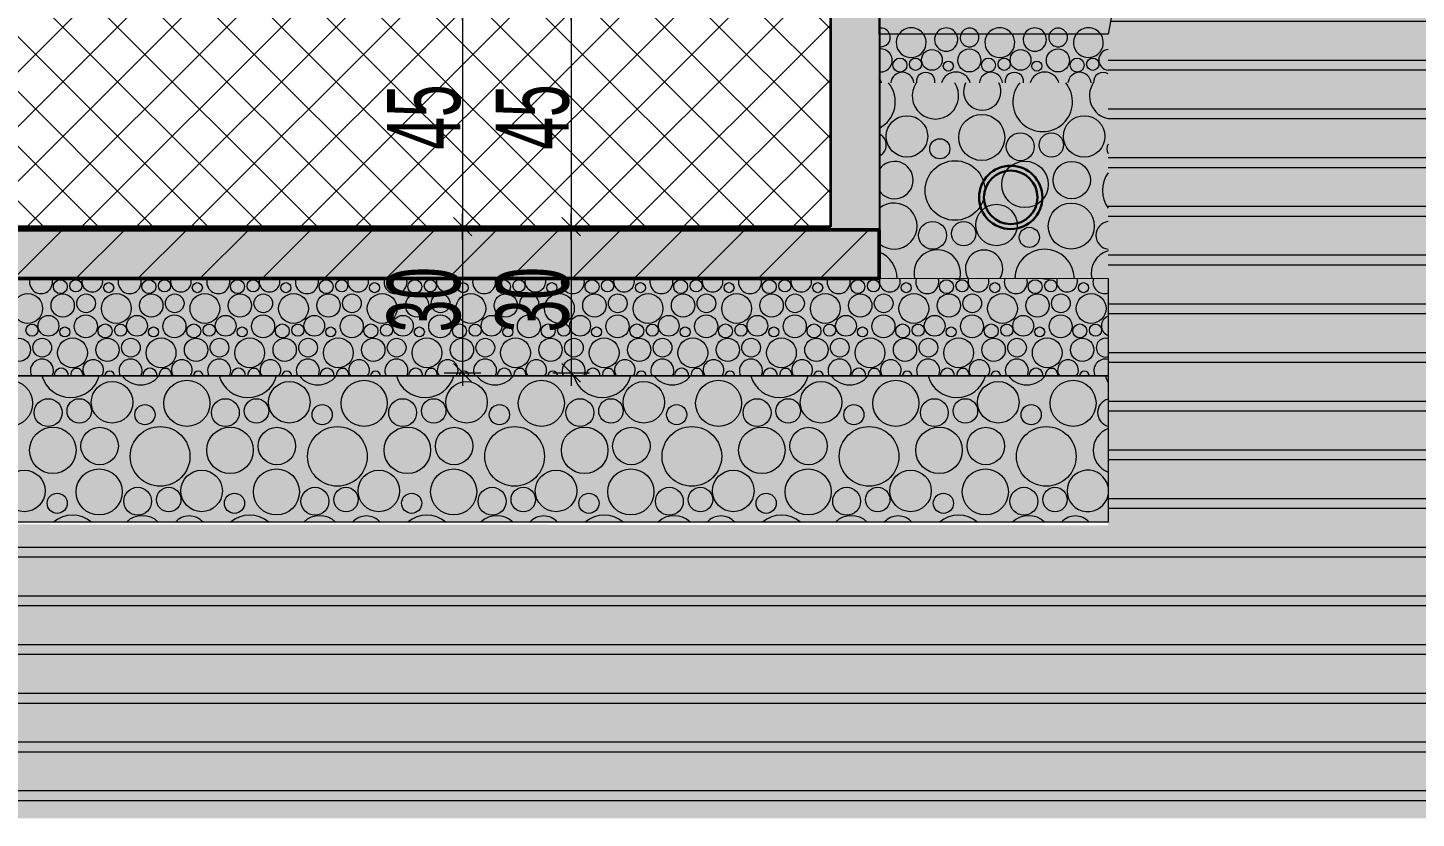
# Model space of a CAD drawing. Header units: millimetres. Extents: x -115530 to 122462, y -34508 to 119375.
# Drawn here: x 89331 to 92180, y 94069 to 95692 of the extents above; entities that cross this region are included whole.
import ezdxf

# ---------------------------------------------------------------- set-up
doc = ezdxf.new("R2010")
doc.units = ezdxf.units.MM
doc.header["$MEASUREMENT"] = 0
for name, color, linetype, lineweight in [('101', 253, 'Continuous', 15), ('21', 7, 'Continuous', 50), ('23', 8, 'Continuous', 30), ('29', 7, 'Continuous', 50), ('dimenzija', 7, 'Continuous', 13), ('Fasada kontaktna', 40, 'Continuous', 20), ('zidoviii', 7, 'Continuous', 35)]:
    doc.layers.add(name, color=color, linetype=linetype, lineweight=lineweight)
for name, color, linetype, lineweight, true_color in [('102', 7, 'Continuous', 15, 0xe0e0e0), ('104', 7, 'Continuous', 15, 0x3e3e3e), ('161', 7, 'Continuous', 15, 0x6a6a6a), ('19', 7, 'Continuous', 0, 0xe4e4e4), ('65', 7, 'Continuous', 20, 0x4e4e4e), ('HATCH 2', 7, 'Continuous', 9, 0x575757), ('New_Structural - Bearing_Pen_No__87', 7, 'Continuous', 13, 0x6a6a6a)]:
    doc.layers.add(name, color=color, linetype=linetype, lineweight=lineweight, true_color=true_color)
doc.styles.add('PLATEIA', font='CGSAPPS.shx', dxfattribs={"width": 0.6})
doc.dimstyles.new('50', dxfattribs={"dimtxt": 150, "dimasz": 0.5, "dimexe": 0.18, "dimexo": 0.0625, "dimgap": 4, "dimtad": 1, "dimdec": 0, "dimlfac": 0.1, "dimzin": 12, "dimdsep": 46, "dimtxsty": 'PLATEIA', "dimblk": 'A$C321216CB', "dimcen": 0.09, "dimse1": 1, "dimse2": 1, "dimclrd": 256, "dimclrt": 256, "dimadec": 3, "dimazin": 0, "dimtfac": 1, "dimtdec": 0, "dimtix": 1, "dimtmove": 2, "dimatfit": 3, "dimldrblk": 'A$C321216CB', "dimfxl": 1, "dimtolj": 1, "dimtzin": 0, "dimlwd": -1, "dimarcsym": 0})

# ---------------------------------------------------------------- blocks, each defined once
blk = doc.blocks.new('A$C321216CB')
for p, q in [((0, -75.3), (0, 75.3)), ((-53.8, 0), (53.8, 0)), ((-38.1, -38.1), (38.1, 38.1))]:
    blk.add_line(p, q)
blk = doc.blocks.new('*D1014')
at = {"layer": 'DEFPOINTS', "color": 0, "transparency": 16777216}
for p in [(90169.8, 95733.5), (90029, 95283.5), (90446.4, 95283.5)]:
    blk.add_point(p, dxfattribs=at)
at = {"layer": 'dimenzija', "transparency": 16777216}
blk.add_line((90446.4, 95733), (90446.4, 95284), dxfattribs=at)
at = {"layer": 'dimenzija', "transparency": 16777216, "xscale": 0.5, "yscale": 0.5, "zscale": 0.5}
for p, rotation in [((90446.4, 95733.5), 90), ((90446.4, 95283.5), 270)]:
    blk.add_blockref('A$C321216CB', p, dxfattribs=dict(at, rotation=rotation))
at = {"layer": 'dimenzija', "transparency": 16777216, "insert": (90367.4, 95508.5), "char_height": 150, "attachment_point": 5, "rotation": 90, "style": 'PLATEIA'}
blk.add_mtext('\\A1;45', dxfattribs=at)
blk = doc.blocks.new('*D1015')
at = {"layer": 'DEFPOINTS', "color": 0, "transparency": 16777216}
for p in [(90029, 95283.5), (90018.2, 94983.5), (90446.4, 94983.5)]:
    blk.add_point(p, dxfattribs=at)
at = {"layer": 'dimenzija', "transparency": 16777216}
blk.add_line((90446.4, 95283), (90446.4, 94984), dxfattribs=at)
at = {"layer": 'dimenzija', "transparency": 16777216, "xscale": 0.5, "yscale": 0.5, "zscale": 0.5}
for p, rotation in [((90446.4, 95283.5), 90), ((90446.4, 94983.5), 270)]:
    blk.add_blockref('A$C321216CB', p, dxfattribs=dict(at, rotation=rotation))
at = {"layer": 'dimenzija', "transparency": 16777216, "insert": (90367.4, 95133.5), "char_height": 150, "attachment_point": 5, "rotation": 90, "style": 'PLATEIA'}
blk.add_mtext('\\A1;30', dxfattribs=at)
blk = doc.blocks.new('*D1016')
at = {"layer": 'DEFPOINTS', "color": 0, "transparency": 16777216}
for p in [(90169.8, 95733.5), (90029, 95283.5), (90223.6, 95283.5)]:
    blk.add_point(p, dxfattribs=at)
at = {"layer": 'dimenzija', "transparency": 16777216}
blk.add_line((90223.6, 95733), (90223.6, 95284), dxfattribs=at)
at = {"layer": 'dimenzija', "transparency": 16777216, "xscale": 0.5, "yscale": 0.5, "zscale": 0.5}
for p, rotation in [((90223.6, 95733.5), 90), ((90223.6, 95283.5), 270)]:
    blk.add_blockref('A$C321216CB', p, dxfattribs=dict(at, rotation=rotation))
at = {"layer": 'dimenzija', "transparency": 16777216, "insert": (90144.6, 95508.5), "char_height": 150, "attachment_point": 5, "rotation": 90, "style": 'PLATEIA'}
blk.add_mtext('\\A1;45', dxfattribs=at)
blk = doc.blocks.new('*D1017')
at = {"layer": 'DEFPOINTS', "color": 0, "transparency": 16777216}
for p in [(90029, 95283.5), (90110.1, 94983.5), (90223.6, 94983.5)]:
    blk.add_point(p, dxfattribs=at)
at = {"layer": 'dimenzija', "transparency": 16777216}
blk.add_line((90223.6, 95283), (90223.6, 94984), dxfattribs=at)
at = {"layer": 'dimenzija', "transparency": 16777216, "xscale": 0.5, "yscale": 0.5, "zscale": 0.5}
for p, rotation in [((90223.6, 95283.5), 90), ((90223.6, 94983.5), 270)]:
    blk.add_blockref('A$C321216CB', p, dxfattribs=dict(at, rotation=rotation))
at = {"layer": 'dimenzija', "transparency": 16777216, "insert": (90144.6, 95133.5), "char_height": 150, "attachment_point": 5, "rotation": 90, "style": 'PLATEIA'}
blk.add_mtext('\\A1;30', dxfattribs=at)
blk = doc.blocks.new('*X1023')
at = {"layer": '101', "color": 253, "linetype": 'Continuous', "lineweight": 15}
for centre, radius in [((326.041, 105.086), 0.946), ((322.972, 105.129), 0.851), ((330.246, 105.129), 0.851), ((324.319, 104.621), 0.414), ((327.622, 104.704), 0.572), ((328.899, 104.775), 0.501), ((324.944, 102.908), 1.224), ((327.815, 103.157), 0.954), ((329.736, 103.333), 0.767), ((326.646, 101.49), 0.851), ((329.716, 101.446), 0.946), ((324.022, 101.064), 0.572), ((325.299, 101.135), 0.501), ((327.994, 100.981), 0.414)]:
    blk.add_circle(centre, radius, dxfattribs=at)
for centre, radius, start, end in [((321.27, 106.548), 1.224, 297.1734, 39.4328), ((324.141, 106.797), 0.954, 146.3667, 33.6333), ((326.062, 106.973), 0.767, 152.6778, 27.3222), ((328.544, 106.548), 1.224, 140.5672, 39.4328), ((331.415, 106.797), 0.954, 146.3667, 258.7372), ((321.624, 104.775), 0.501, 294.067, 65.933), ((331.594, 104.621), 0.414, 151.8401, 208.1599), ((322.462, 103.333), 0.767, 214.4095, 145.5905), ((332.218, 102.908), 1.224, 143.9015, 216.0985), ((322.441, 101.446), 0.946, 229.6589, 130.3411), ((331.296, 101.064), 0.572, 96.7551, 263.2449), ((321.344, 99.268), 1.224, 1.0643, 66.6644), ((324.215, 99.517), 0.954, 346.2729, 193.7271), ((326.136, 99.694), 0.767, 328.3279, 211.6721), ((328.618, 99.268), 1.224, 1.0643, 178.9357), ((331.489, 99.517), 0.954, 105.8445, 193.7271)]:
    blk.add_arc(centre, radius, start, end, dxfattribs=at)
blk = doc.blocks.new('*X1024')
at = {"layer": '101', "color": 253, "linetype": 'Continuous', "lineweight": 15}
for centre, radius in [((322.685, 108.058), 0.286), ((323.323, 108.093), 0.251), ((323.997, 108.271), 0.426), ((325.531, 108.249), 0.473), ((326.322, 108.058), 0.286), ((326.96, 108.093), 0.251), ((327.634, 108.271), 0.426), ((329.168, 108.249), 0.473), ((329.959, 108.058), 0.286), ((330.597, 108.093), 0.251), ((324.67, 108.017), 0.207), ((328.307, 108.017), 0.207)]:
    blk.add_circle(centre, radius, dxfattribs=at)
for centre, radius, start, end in [((321.904, 109.193), 0.384, 258.6558, 20.2519), ((323.145, 108.98), 0.612, 145.6349, 34.3651), ((324.581, 109.105), 0.477, 152.4096, 27.5904), ((325.541, 109.193), 0.384, 159.7481, 20.2519), ((326.783, 108.98), 0.612, 145.6349, 34.3651), ((328.218, 109.105), 0.477, 152.4096, 27.5904), ((329.179, 109.193), 0.384, 159.7481, 20.2519), ((330.42, 108.98), 0.612, 145.6349, 34.3651), ((321.894, 108.249), 0.473, 262.0718, 97.9282), ((331.271, 108.271), 0.426, 95.626, 264.374), ((322.781, 107.285), 0.477, 4.9196, 175.0804), ((323.741, 107.373), 0.384, 352.9205, 187.0795), ((324.983, 107.16), 0.612, 15.6849, 164.3151), ((326.418, 107.285), 0.477, 4.9196, 175.0804), ((327.379, 107.373), 0.384, 352.9205, 187.0795), ((328.62, 107.16), 0.612, 15.6849, 164.3151), ((330.055, 107.285), 0.477, 4.9196, 175.0804), ((331.016, 107.373), 0.384, 56.2079, 187.0795), ((321.345, 107.16), 0.612, 15.6849, 37.8318)]:
    blk.add_arc(centre, radius, start, end, dxfattribs=at)
blk = doc.blocks.new('ff')
at = {"layer": '102', "linetype": 'Continuous', "lineweight": 15}
for points in [[(182927.6, 114164.2), (200444.3, 114164.2), (200439.7, 119002.6), (197467.2, 118998.5), (196875.7, 115774.2), (196875.7, 115274.2), (196875.7, 114766), (187207.4, 114772.5), (187203.9, 115604.3), (182935.6, 115604.3)], [(196405.7, 115372.5), (187205.6, 115372.5), (187205.6, 115272.5), (196405.7, 115272.5)]]:
    blk.add_hatch(color=256, dxfattribs=at).paths.add_polyline_path(points)
at = {"layer": '104', "linetype": 'Continuous', "lineweight": 15}
h = blk.add_hatch(dxfattribs=at)
h.set_pattern_fill('MASONRY_BLOCK_0001', color=256, scale=49.999997, style=0, pattern_type=2)
h.set_pattern_definition([(45, (232358.95, 118972.49), (-63.6396, 63.6396), [])])
h.paths.add_polyline_path([(187205.6, 115372.5), (187205.6, 115272.5), (196405.7, 115272.5), (196405.7, 115372.5)])
at = {"layer": '161', "linetype": 'Continuous', "lineweight": 15}
h = blk.add_hatch(dxfattribs=at)
h.set_pattern_fill('DOUBLE_1_1_0001', color=256, scale=49.999997, style=0, pattern_type=2)
h.set_pattern_definition([(180, (189177.82, 115725.27), (0, 100), []), (180, (189177.82, 115705.27), (0, 100), [])])
h.paths.add_polyline_path([(182929.9, 114164.2), (200444.3, 114164.2), (200437.1, 119001.3), (197471.9, 119001), (196875.7, 115774.2), (196875.7, 115274.2), (196875.7, 114766), (187208.3, 114766), (187203, 115604.7), (182929.9, 115603.9)])
at = {"layer": '19', "linetype": 'Continuous', "lineweight": 0}
for points in [[(196875.7, 115774.2), (197470, 119000.9), (196405.7, 118999.3), (196405.7, 115774.2)], [(196875.7, 115774.2), (196405.7, 115774.2), (196405.7, 115674.2), (196875.7, 115674.2)], [(196875.7, 115272.5), (196875.7, 115674.2), (196405.7, 115674.2), (196405.7, 115272.5)], [(196875.7, 115072.5), (196875.7, 115272.5), (187211.4, 115266.6), (187211.4, 115066.6)], [(196875.7, 114772.5), (196875.7, 115072.5), (187205.6, 115072.5), (187205.6, 114772.5)]]:
    blk.add_hatch(color=256, dxfattribs=at).paths.add_polyline_path(points)
blk.add_lwpolyline([(196405.7, 118999.3), (196407.3, 115272.5)])
at = {"layer": '101', "color": 251, "linetype": 'Continuous', "lineweight": 15, "true_color": 0x5e5e5e, "flags": 128}
blk.add_lwpolyline([(196875.7, 115774.2), (196405.7, 115774.2), (196405.7, 118999.3), (197470, 119000.9)], close=True, dxfattribs=at)
for points in [[(187205.6, 115274.2), (196875.7, 115272.5), (196875.7, 115072.5), (187205.6, 115074.2)], [(187205.6, 115072.5), (196875.7, 115072.5), (196875.7, 114772.5), (187205.6, 114772.5)]]:
    blk.add_lwpolyline(points, dxfattribs=at)
at = {"layer": '101', "color": 253, "linetype": 'Continuous', "lineweight": 15}
for centre, radius in [((194725.5, 115255.9), 14.3), ((194757.4, 115257.6), 12.5), ((194824.7, 115253.8), 10.3), ((194907.3, 115255.9), 14.3), ((194939.2, 115257.6), 12.5), ((195006.6, 115253.8), 10.3), ((195089.2, 115255.9), 14.3), ((195121.1, 115257.6), 12.5), ((195188.4, 115253.8), 10.3), ((195271, 115255.9), 14.3), ((195302.9, 115257.6), 12.5), ((195370.3, 115253.8), 10.3), ((195452.9, 115255.9), 14.3), ((195484.8, 115257.6), 12.5), ((195552.2, 115253.8), 10.3), ((195634.7, 115255.9), 14.3), ((195666.6, 115257.6), 12.5), ((195734, 115253.8), 10.3), ((195816.6, 115255.9), 14.3), ((195848.5, 115257.6), 12.5), ((195915.9, 115253.8), 10.3), ((195998.4, 115255.9), 14.3), ((196030.3, 115257.6), 12.5), ((196097.7, 115253.8), 10.3), ((196180.3, 115255.9), 14.3), ((196212.2, 115257.6), 12.5), ((196279.6, 115253.8), 10.3), ((196362.1, 115255.9), 14.3), ((196394.1, 115257.6), 12.5), ((196461.4, 115253.8), 10.3), ((196544, 115255.9), 14.3), ((196575.9, 115257.6), 12.5), ((196643.3, 115253.8), 10.3), ((196725.8, 115255.9), 14.3), ((196757.8, 115257.6), 12.5), ((196825.1, 115253.8), 10.3), ((194658.5, 115211), 30.6), ((194730.3, 115217.2), 23.9), ((194778.3, 115221.6), 19.2), ((194840.4, 115211), 30.6), ((194912.1, 115217.2), 23.9), ((194960.2, 115221.6), 19.2), ((195022.2, 115211), 30.6), ((195094, 115217.2), 23.9), ((195142, 115221.6), 19.2), ((195204.1, 115211), 30.6), ((195275.8, 115217.2), 23.9), ((195323.9, 115221.6), 19.2), ((195385.9, 115211), 30.6), ((195457.7, 115217.2), 23.9), ((195505.7, 115221.6), 19.2), ((195567.8, 115211), 30.6), ((195639.6, 115217.2), 23.9), ((195687.6, 115221.6), 19.2), ((195749.6, 115211), 30.6), ((195821.4, 115217.2), 23.9), ((195869.4, 115221.6), 19.2), ((195931.5, 115211), 30.6), ((196003.3, 115217.2), 23.9), ((196051.3, 115221.6), 19.2), ((196113.3, 115211), 30.6), ((196185.1, 115217.2), 23.9), ((196233.1, 115221.6), 19.2), ((196295.2, 115211), 30.6), ((196367, 115217.2), 23.9), ((196415, 115221.6), 19.2), ((196477, 115211), 30.6), ((196548.8, 115217.2), 23.9), ((196596.8, 115221.6), 19.2), ((196658.9, 115211), 30.6), ((196730.7, 115217.2), 23.9), ((196778.7, 115221.6), 19.2), ((196840.7, 115211), 30.6), ((194701.1, 115175.5), 21.3), ((194777.8, 115174.4), 23.7), ((194882.9, 115175.5), 21.3), ((194959.6, 115174.4), 23.7), ((195064.8, 115175.5), 21.3), ((195141.5, 115174.4), 23.7), ((195246.6, 115175.5), 21.3), ((195323.4, 115174.4), 23.7), ((195428.5, 115175.5), 21.3), ((195505.2, 115174.4), 23.7), ((195610.3, 115175.5), 21.3), ((195687.1, 115174.4), 23.7), ((195792.2, 115175.5), 21.3), ((195868.9, 115174.4), 23.7), ((195974, 115175.5), 21.3), ((196050.8, 115174.4), 23.7), ((196155.9, 115175.5), 21.3), ((196232.6, 115174.4), 23.7), ((196337.7, 115175.5), 21.3), ((196414.5, 115174.4), 23.7), ((196519.6, 115175.5), 21.3), ((196596.3, 115174.4), 23.7), ((196701.4, 115175.5), 21.3), ((196778.2, 115174.4), 23.7), ((194667.4, 115166.6), 12.5), ((194734.7, 115162.8), 10.3), ((194817.3, 115164.9), 14.3), ((194849.2, 115166.6), 12.5), ((194916.6, 115162.8), 10.3), ((194999.2, 115164.9), 14.3), ((195031.1, 115166.6), 12.5), ((195098.4, 115162.8), 10.3), ((195181, 115164.9), 14.3), ((195212.9, 115166.6), 12.5), ((195280.3, 115162.8), 10.3), ((195362.9, 115164.9), 14.3), ((195394.8, 115166.6), 12.5), ((195462.2, 115162.8), 10.3), ((195544.7, 115164.9), 14.3), ((195576.6, 115166.6), 12.5), ((195644, 115162.8), 10.3), ((195726.6, 115164.9), 14.3), ((195758.5, 115166.6), 12.5), ((195825.9, 115162.8), 10.3), ((195908.4, 115164.9), 14.3), ((195940.3, 115166.6), 12.5), ((196007.7, 115162.8), 10.3), ((196090.3, 115164.9), 14.3), ((196122.2, 115166.6), 12.5), ((196189.6, 115162.8), 10.3), ((196272.1, 115164.9), 14.3), ((196304.1, 115166.6), 12.5), ((196371.4, 115162.8), 10.3), ((196454, 115164.9), 14.3), ((196485.9, 115166.6), 12.5), ((196553.3, 115162.8), 10.3), ((196635.8, 115164.9), 14.3), ((196667.8, 115166.6), 12.5), ((196735.1, 115162.8), 10.3), ((196817.7, 115164.9), 14.3), ((196849.6, 115166.6), 12.5), ((194640.3, 115126.2), 23.9), ((194688.3, 115130.6), 19.2), ((194750.4, 115120), 30.6), ((194822.1, 115126.2), 23.9), ((194870.2, 115130.6), 19.2), ((194932.2, 115120), 30.6), ((195004, 115126.2), 23.9), ((195052, 115130.6), 19.2), ((195114.1, 115120), 30.6), ((195185.8, 115126.2), 23.9), ((195233.9, 115130.6), 19.2), ((195295.9, 115120), 30.6), ((195367.7, 115126.2), 23.9), ((195415.7, 115130.6), 19.2), ((195477.8, 115120), 30.6), ((195549.6, 115126.2), 23.9), ((195597.6, 115130.6), 19.2), ((195659.6, 115120), 30.6), ((195731.4, 115126.2), 23.9), ((195779.4, 115130.6), 19.2), ((195841.5, 115120), 30.6), ((195913.3, 115126.2), 23.9), ((195961.3, 115130.6), 19.2), ((196023.3, 115120), 30.6), ((196095.1, 115126.2), 23.9), ((196143.1, 115130.6), 19.2), ((196205.2, 115120), 30.6), ((196277, 115126.2), 23.9), ((196325, 115130.6), 19.2), ((196387, 115120), 30.6), ((196458.8, 115126.2), 23.9), ((196506.8, 115130.6), 19.2), ((196568.9, 115120), 30.6), ((196640.7, 115126.2), 23.9), ((196688.7, 115130.6), 19.2), ((196750.7, 115120), 30.6), ((196822.5, 115126.2), 23.9), ((194621.4, 115016.3), 47.3), ((194831.7, 115018.4), 42.6), ((194985.2, 115016.3), 47.3), ((195195.4, 115018.4), 42.6), ((195348.9, 115016.3), 47.3), ((195559.1, 115018.4), 42.6), ((195712.6, 115016.3), 47.3), ((195922.8, 115018.4), 42.6), ((196076.3, 115016.3), 47.3), ((196286.5, 115018.4), 42.6), ((196440, 115016.3), 47.3), ((196650.2, 115018.4), 42.6), ((196803.7, 115016.3), 47.3), ((194700.5, 114997.2), 28.6), ((194764.3, 115000.7), 25.1), ((195064.2, 114997.2), 28.6), ((195128, 115000.7), 25.1), ((195427.9, 114997.2), 28.6), ((195491.7, 115000.7), 25.1), ((195791.6, 114997.2), 28.6), ((195855.4, 115000.7), 25.1), ((196155.3, 114997.2), 28.6), ((196219.1, 115000.7), 25.1), ((196519, 114997.2), 28.6), ((196582.8, 115000.7), 25.1), ((194899.1, 114993), 20.7), ((195262.8, 114993), 20.7), ((195626.5, 114993), 20.7), ((195990.2, 114993), 20.7), ((196353.9, 114993), 20.7), ((196717.6, 114993), 20.7), ((194710.1, 114919.8), 47.7), ((194806.2, 114928.6), 38.4), ((194930.3, 114907.4), 61.2), ((195073.8, 114919.8), 47.7), ((195169.9, 114928.6), 38.4), ((195294, 114907.4), 61.2), ((195437.6, 114919.8), 47.7), ((195533.6, 114928.6), 38.4), ((195657.7, 114907.4), 61.2), ((195801.3, 114919.8), 47.7), ((195897.3, 114928.6), 38.4), ((196021.4, 114907.4), 61.2), ((196165, 114919.8), 47.7), ((196261, 114928.6), 38.4), ((196385.1, 114907.4), 61.2), ((196528.7, 114919.8), 47.7), ((196624.7, 114928.6), 38.4), ((196748.8, 114907.4), 61.2), ((194805.2, 114834.3), 47.3), ((195168.9, 114834.3), 47.3), ((195532.6, 114834.3), 47.3), ((195896.3, 114834.3), 47.3), ((196260, 114834.3), 47.3), ((196623.7, 114834.3), 47.3), ((194651.7, 114836.4), 42.6), ((195015.4, 114836.4), 42.6), ((195379.1, 114836.4), 42.6), ((195742.8, 114836.4), 42.6), ((196106.5, 114836.4), 42.6), ((196470.2, 114836.4), 42.6), ((194719.1, 114811), 20.7), ((194884.2, 114815.2), 28.6), ((194948, 114818.7), 25.1), ((195082.8, 114811), 20.7), ((195247.9, 114815.2), 28.6), ((195311.7, 114818.7), 25.1), ((195446.5, 114811), 20.7), ((195611.6, 114815.2), 28.6), ((195675.4, 114818.7), 25.1), ((195810.2, 114811), 20.7), ((195975.3, 114815.2), 28.6), ((196039.1, 114818.7), 25.1), ((196173.9, 114811), 20.7), ((196339, 114815.2), 28.6), ((196402.8, 114818.7), 25.1), ((196537.6, 114811), 20.7), ((196702.7, 114815.2), 28.6), ((196766.6, 114818.7), 25.1)]:
    blk.add_circle(centre, radius, dxfattribs=at)
for centre, radius, start, end in [((196409.4, 115767.6), 19.2, 20.2519, 101.3442), ((196471.5, 115757), 30.6, 34.3651, 145.6349), ((196543.3, 115763.2), 23.9, 27.5904, 152.4096), ((196591.3, 115767.6), 19.2, 20.2519, 159.7481), ((196653.3, 115757), 30.6, 34.3651, 145.6349), ((196725.1, 115763.2), 23.9, 27.5904, 152.4096), ((196773.1, 115767.6), 19.2, 20.2519, 159.7481), ((196835.2, 115757), 30.6, 34.3651, 145.6349), ((194685.9, 115265.4), 23.7, 162.599, 17.401), ((194748.5, 115302), 30.6, 254.3338, 285.6662), ((194791.1, 115266.5), 21.3, 163.6472, 16.3528), ((194867.8, 115265.4), 23.7, 162.599, 17.401), ((194930.4, 115302), 30.6, 254.3338, 285.6662), ((194972.9, 115266.5), 21.3, 163.6472, 16.3528), ((195049.6, 115265.4), 23.7, 162.599, 17.401), ((195112.2, 115302), 30.6, 254.3338, 285.6662), ((195154.8, 115266.5), 21.3, 163.6472, 16.3528), ((195231.5, 115265.4), 23.7, 162.599, 17.401), ((195294.1, 115302), 30.6, 254.3338, 285.6662), ((195336.6, 115266.5), 21.3, 163.6472, 16.3528), ((195413.4, 115265.4), 23.7, 162.599, 17.401), ((195475.9, 115302), 30.6, 254.3338, 285.6662), ((195518.5, 115266.5), 21.3, 163.6472, 16.3528), ((195595.2, 115265.4), 23.7, 162.599, 17.401), ((195657.8, 115302), 30.6, 254.3338, 285.6662), ((195700.3, 115266.5), 21.3, 163.6472, 16.3528), ((195777.1, 115265.4), 23.7, 162.599, 17.401), ((195839.6, 115302), 30.6, 254.3338, 285.6662), ((195882.2, 115266.5), 21.3, 163.6472, 16.3528), ((195958.9, 115265.4), 23.7, 162.599, 17.401), ((196021.5, 115302), 30.6, 254.3338, 285.6662), ((196064, 115266.5), 21.3, 163.6472, 16.3528), ((196140.8, 115265.4), 23.7, 162.599, 17.401), ((196203.3, 115302), 30.6, 254.3338, 285.6662), ((196245.9, 115266.5), 21.3, 163.6472, 16.3528), ((196322.6, 115265.4), 23.7, 162.599, 17.401), ((196385.2, 115302), 30.6, 254.3338, 285.6662), ((196427.7, 115266.5), 21.3, 163.6472, 16.3528), ((196504.5, 115265.4), 23.7, 162.599, 17.401), ((196567, 115302), 30.6, 254.3338, 285.6662), ((196609.6, 115266.5), 21.3, 163.6472, 16.3528), ((196686.3, 115265.4), 23.7, 162.599, 17.401), ((196748.9, 115302), 30.6, 254.3338, 285.6662), ((196791.4, 115266.5), 21.3, 163.6472, 16.3528), ((196868.2, 115265.4), 23.7, 162.599, 288.4043), ((196883.3, 115175.5), 21.3, 111.0654, 248.9346), ((196870.5, 115130.6), 19.2, 74.5627, 285.4373), ((194687.8, 115083.4), 23.7, 332.4801, 207.5199), ((194727.3, 115073.9), 14.3, 354.4772, 185.5228), ((194759.2, 115075.6), 12.5, 345.4542, 194.5458), ((194792.9, 115084.5), 21.3, 325.6213, 214.3787), ((194826.6, 115071.8), 10.3, 3.8659, 176.1341), ((194869.6, 115083.4), 23.7, 332.4801, 207.5199), ((194909.2, 115073.9), 14.3, 354.4772, 185.5228), ((194941.1, 115075.6), 12.5, 345.4542, 194.5458), ((194974.8, 115084.5), 21.3, 325.6213, 214.3787), ((195008.4, 115071.8), 10.3, 3.8659, 176.1341), ((195051.5, 115083.4), 23.7, 332.4801, 207.5199), ((195091, 115073.9), 14.3, 354.4772, 185.5228), ((195122.9, 115075.6), 12.5, 345.4542, 194.5458), ((195156.6, 115084.5), 21.3, 325.6213, 214.3787), ((195190.3, 115071.8), 10.3, 3.8659, 176.1341), ((195233.4, 115083.4), 23.7, 332.4801, 207.5199), ((195272.9, 115073.9), 14.3, 354.4772, 185.5228), ((195304.8, 115075.6), 12.5, 345.4542, 194.5458), ((195338.5, 115084.5), 21.3, 325.6213, 214.3787), ((195372.2, 115071.8), 10.3, 3.8659, 176.1341), ((195415.2, 115083.4), 23.7, 332.4801, 207.5199), ((195454.7, 115073.9), 14.3, 354.4772, 185.5228), ((195486.6, 115075.6), 12.5, 345.4542, 194.5458), ((195520.3, 115084.5), 21.3, 325.6213, 214.3787), ((195554, 115071.8), 10.3, 3.8659, 176.1341), ((195597.1, 115083.4), 23.7, 332.4801, 207.5199), ((195636.6, 115073.9), 14.3, 354.4772, 185.5228), ((195668.5, 115075.6), 12.5, 345.4542, 194.5458), ((195702.2, 115084.5), 21.3, 325.6213, 214.3787), ((195735.9, 115071.8), 10.3, 3.8659, 176.1341), ((195778.9, 115083.4), 23.7, 332.4801, 207.5199), ((195818.4, 115073.9), 14.3, 354.4772, 185.5228), ((195850.3, 115075.6), 12.5, 345.4542, 194.5458), ((195884, 115084.5), 21.3, 325.6213, 214.3787), ((195917.7, 115071.8), 10.3, 3.8659, 176.1341), ((195960.8, 115083.4), 23.7, 332.4801, 207.5199), ((196000.3, 115073.9), 14.3, 354.4772, 185.5228), ((196032.2, 115075.6), 12.5, 345.4542, 194.5458), ((196065.9, 115084.5), 21.3, 325.6213, 214.3787), ((196099.6, 115071.8), 10.3, 3.8659, 176.1341), ((196142.6, 115083.4), 23.7, 332.4801, 207.5199), ((196182.1, 115073.9), 14.3, 354.4772, 185.5228), ((196214.1, 115075.6), 12.5, 345.4542, 194.5458), ((196247.7, 115084.5), 21.3, 325.6213, 214.3787), ((196281.4, 115071.8), 10.3, 3.8659, 176.1341), ((196324.5, 115083.4), 23.7, 332.4801, 207.5199), ((196364, 115073.9), 14.3, 354.4772, 185.5228), ((196395.9, 115075.6), 12.5, 345.4542, 194.5458), ((196429.6, 115084.5), 21.3, 325.6213, 214.3787), ((196463.3, 115071.8), 10.3, 3.8659, 176.1341), ((196506.3, 115083.4), 23.7, 332.4801, 207.5199), ((196545.8, 115073.9), 14.3, 354.4772, 185.5228), ((196577.8, 115075.6), 12.5, 345.4542, 194.5458), ((196611.4, 115084.5), 21.3, 325.6213, 214.3787), ((196645.1, 115071.8), 10.3, 3.8659, 176.1341), ((196688.2, 115083.4), 23.7, 332.4801, 207.5199), ((196727.7, 115073.9), 14.3, 354.4772, 185.5228), ((196759.6, 115075.6), 12.5, 345.4542, 194.5458), ((196793.3, 115084.5), 21.3, 325.6213, 214.3787), ((196827, 115071.8), 10.3, 3.8659, 176.1341), ((196870, 115083.4), 23.7, 76.2699, 207.5199), ((194746.6, 115089.4), 61.2, 195.9944, 344.0056), ((194890.1, 115101.8), 47.7, 217.9292, 322.0708), ((195110.3, 115089.4), 61.2, 195.9944, 344.0056), ((195253.8, 115101.8), 47.7, 217.9292, 322.0708), ((195474, 115089.4), 61.2, 195.9944, 344.0056), ((195617.6, 115101.8), 47.7, 217.9292, 322.0708), ((195837.7, 115089.4), 61.2, 195.9944, 344.0056), ((195981.3, 115101.8), 47.7, 217.9292, 322.0708), ((196201.4, 115089.4), 61.2, 195.9944, 344.0056), ((196345, 115101.8), 47.7, 217.9292, 322.0708), ((196565.1, 115089.4), 61.2, 195.9944, 344.0056), ((196708.7, 115101.8), 47.7, 217.9292, 322.0708), ((196928.8, 115089.4), 61.2, 195.9944, 209.7065), ((196882.7, 114997.2), 28.6, 104.3188, 255.6812), ((196892.4, 114919.8), 47.7, 110.533, 249.467), ((196833.9, 114836.4), 42.6, 11.2837, 348.7163), ((194750.3, 114725.4), 61.2, 50.3418, 129.6582), ((194893.8, 114737.8), 47.7, 46.6107, 133.3893), ((194989.9, 114746.6), 38.4, 42.3731, 137.6269), ((195114, 114725.4), 61.2, 50.3418, 129.6582), ((195257.6, 114737.8), 47.7, 46.6107, 133.3893), ((195353.6, 114746.6), 38.4, 42.3731, 137.6269), ((195477.7, 114725.4), 61.2, 50.3418, 129.6582), ((195621.3, 114737.8), 47.7, 46.6107, 133.3893), ((195717.3, 114746.6), 38.4, 42.3731, 137.6269), ((195841.4, 114725.4), 61.2, 50.3418, 129.6582), ((195985, 114737.8), 47.7, 46.6107, 133.3893), ((196081, 114746.6), 38.4, 42.3731, 137.6269), ((196205.1, 114725.4), 61.2, 50.3418, 129.6582), ((196348.7, 114737.8), 47.7, 46.6107, 133.3893), ((196444.7, 114746.6), 38.4, 42.3731, 137.6269), ((196568.8, 114725.4), 61.2, 50.3418, 129.6582), ((196712.4, 114737.8), 47.7, 46.6107, 133.3893), ((196808.4, 114746.6), 38.4, 42.3731, 137.6269)]:
    blk.add_arc(centre, radius, start, end, dxfattribs=at)
at = {"layer": '21', "linetype": 'Continuous', "lineweight": 50, "flags": 128}
blk.add_lwpolyline([(187205.6, 115272.5), (196405.7, 115272.5), (196405.7, 115372.5), (187205.6, 115372.5)], dxfattribs=at)
at = {"layer": '23', "linetype": 'Continuous', "lineweight": 30}
for radius in [65, 55]:
    blk.add_circle((196675.7, 115439.2), radius, dxfattribs=at)
at = {"layer": '29', "linetype": 'Continuous', "lineweight": 50}
blk.add_line((196296.2, 115372.5), (187205.6, 115372.5), dxfattribs=at)
at = {"layer": '65', "linetype": 'Continuous', "lineweight": 20, "xscale": 49.99999697211042, "yscale": 49.99999697211042, "zscale": 49.99999697211042}
for name in ['*X1024', '*X1023']:
    blk.add_blockref(name, (180314.2, 110308), dxfattribs=at)

msp = doc.modelspace()

# ---------------------------------------------------------------- hatches: boundary and pattern name
at = {"layer": 'Fasada kontaktna'}
h = msp.add_hatch(dxfattribs=at)
h.set_pattern_fill('HONEY', color=256, scale=200)
h.set_pattern_definition([(0, (133725.344, 102627.874), (37.5, 21.650635), [25, -50]), (120, (133725.344, 102627.874), (-37.5, 21.650635), [25, -50]), (60, (133725.344, 102627.874), (0, 43.30127), [-50, 25])])
h.paths.add_polyline_path([(91078.2, 95276.93), (90978.2, 95276.93), (90978.2, 98992.98), (91078.2, 98992.98)])
at = {"layer": 'HATCH 2', "linetype": 'Continuous', "lineweight": 13}
h = msp.add_hatch(dxfattribs=at)
h.set_pattern_fill('ANSI37', color=251, scale=25, style=0)
h.set_pattern_definition([(45, (-70108.87, 146319.53), (-56.1266, 56.1266), []), (135, (-70108.87, 146319.53), (-56.1266, -56.1266), [])])
h.paths.add_polyline_path([(81978.19, 95732.98), (81978.19, 95282.98), (90978.19, 95282.98), (90978.19, 95732.98)])

# ---------------------------------------------------------------- linework, layer by layer
at = {"layer": 'New_Structural - Bearing_Pen_No__87', "color": 251, "linetype": 'Continuous', "lineweight": 20, "true_color": 0x6a6a6a}
msp.add_lwpolyline([(91078.2, 95276.93), (90978.2, 95276.93), (90978.2, 98992.98), (91078.2, 98992.98)], close=True, dxfattribs=at)
at = {"layer": 'zidoviii', "linetype": 'Continuous', "lineweight": 35}
msp.add_line((90978.2, 97076.26), (90978.2, 95426.26), dxfattribs=at)
at = {"layer": 'zidoviii'}
for p, q in [((90978.19, 95732.98), (90978.19, 95282.98)), ((90978.19, 95282.98), (81978.19, 95282.98))]:
    msp.add_line(p, q, dxfattribs=at)

# ---------------------------------------------------------------- block references
at = {"layer": 'dimenzija'}
msp.add_blockref('ff', (-105327.45, -20095.56), dxfattribs=at)

# ---------------------------------------------------------------- dimensions: what is measured, and where the dimension line sits
for base, p1, p2, picture, middle in [((90446.38, 95283.48), (90169.77, 95733.48), (90029.01, 95283.48), '*D1014', (90367.38, 95508.48)), ((90223.56, 95283.48), (90169.77, 95733.48), (90029.01, 95283.48), '*D1016', (90144.56, 95508.48)), ((90446.38, 94983.48), (90029.01, 95283.48), (90018.2, 94983.48), '*D1015', (90367.38, 95133.48)), ((90223.56, 94983.48), (90029.01, 95283.48), (90110.11, 94983.48), '*D1017', (90144.56, 95133.48))]:
    dim = msp.add_linear_dim(base=base, p1=p1, p2=p2, angle=90, dimstyle='50', dxfattribs=at)
    dim.commit()
    dim.dimension.update_dxf_attribs({"geometry": picture, "text_midpoint": middle})

doc.saveas('drawing.dxf')
